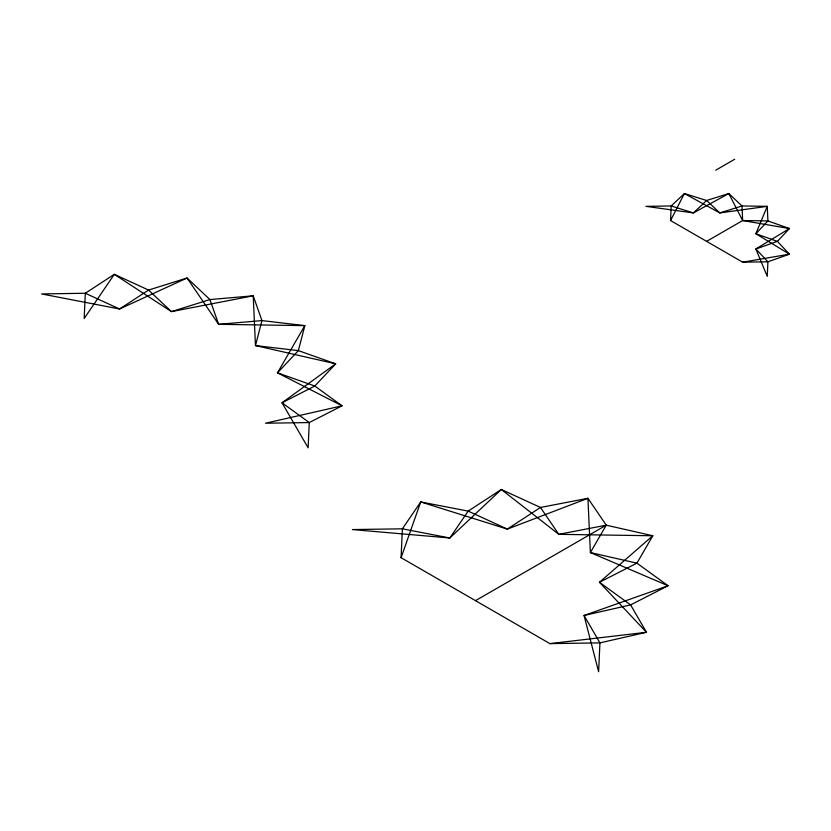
<?xml version="1.0" encoding="UTF-8"?>
<svg xmlns="http://www.w3.org/2000/svg" width="831" height="831" viewBox="0 0 831 831"><rect width="100%" height="100%" fill="white"/><g stroke="black" fill="none" stroke-linecap="round" stroke-linejoin="round"><path stroke-width="1.25" d="M401.082 557.694L402.391 528.817L420.725 501.945L468.175 511.117L507.326 529.098L587.922 498.299L606.256 525.171L652.802 535.756L636.93 563.148L599.463 582.282L646.476 632.287L599.93 642.872L549.914 643.62L401.082 557.694L420.725 501.945L507.326 529.098L540.472 507.461L587.922 498.299L590.384 552.563L668.072 585.751L630.604 604.895L584.058 615.48L598.621 671.739L599.93 642.872L584.058 615.48L668.072 585.751L636.93 563.148L590.384 552.563L606.256 525.171L558.806 534.333L501.322 489.48L468.175 511.117L449.831 537.989L352.375 529.576L402.391 528.817L449.831 537.989L501.322 489.48L540.472 507.461L558.806 534.333L652.802 535.756L599.463 582.282L630.604 604.895L646.476 632.287L549.914 643.62M670.555 220.547L671.209 205.963L684.412 193.53L706.61 200.489L719.802 212.923L767.252 206.348L767.917 220.932L755.857 233.74L789.45 254.182L767.917 261.796L742.665 262.18L670.555 220.547L684.412 193.53L719.802 212.923L742 205.963L767.252 206.348L755.857 233.74L777.401 241.364L789.45 254.182L742.665 262.18M715.73 170.199L734.687 159.261M706.61 241.364L742.665 220.547L767.917 220.932L789.45 228.546L777.401 241.364L755.857 248.978L767.252 276.37L767.917 261.796L755.857 248.978L789.45 228.546L742.665 220.547L728.808 193.53L706.61 200.489L693.407 212.923L645.967 206.348L671.209 205.963L693.407 212.923L728.808 193.53L742 205.963L742.665 220.547M475.498 600.657L606.256 525.171M85.313 293.26L84.17 318.522L114.314 274.334L148.572 290.061L171.446 311.615L253.216 295.815L261.942 320.589L255.47 345.582L335.693 363.822L314.804 386.031L282.021 402.786L308.124 447.826L309.267 422.564L282.021 402.786L335.693 363.822L298.371 350.62L255.47 345.582L253.216 295.815L209.921 299.555L171.446 311.615L114.314 274.334L85.313 293.26L41.55 293.925L119.571 308.997L187.048 278.001L209.921 299.555L218.646 324.319L304.842 325.627L298.371 350.62L277.481 372.828L342.06 405.819L309.267 422.564L265.515 423.228L342.06 405.819L314.804 386.031L277.481 372.828L304.842 325.627L261.942 320.589L218.646 324.319L187.048 278.001L148.572 290.061L119.571 308.997L85.313 293.26"/></g></svg>
